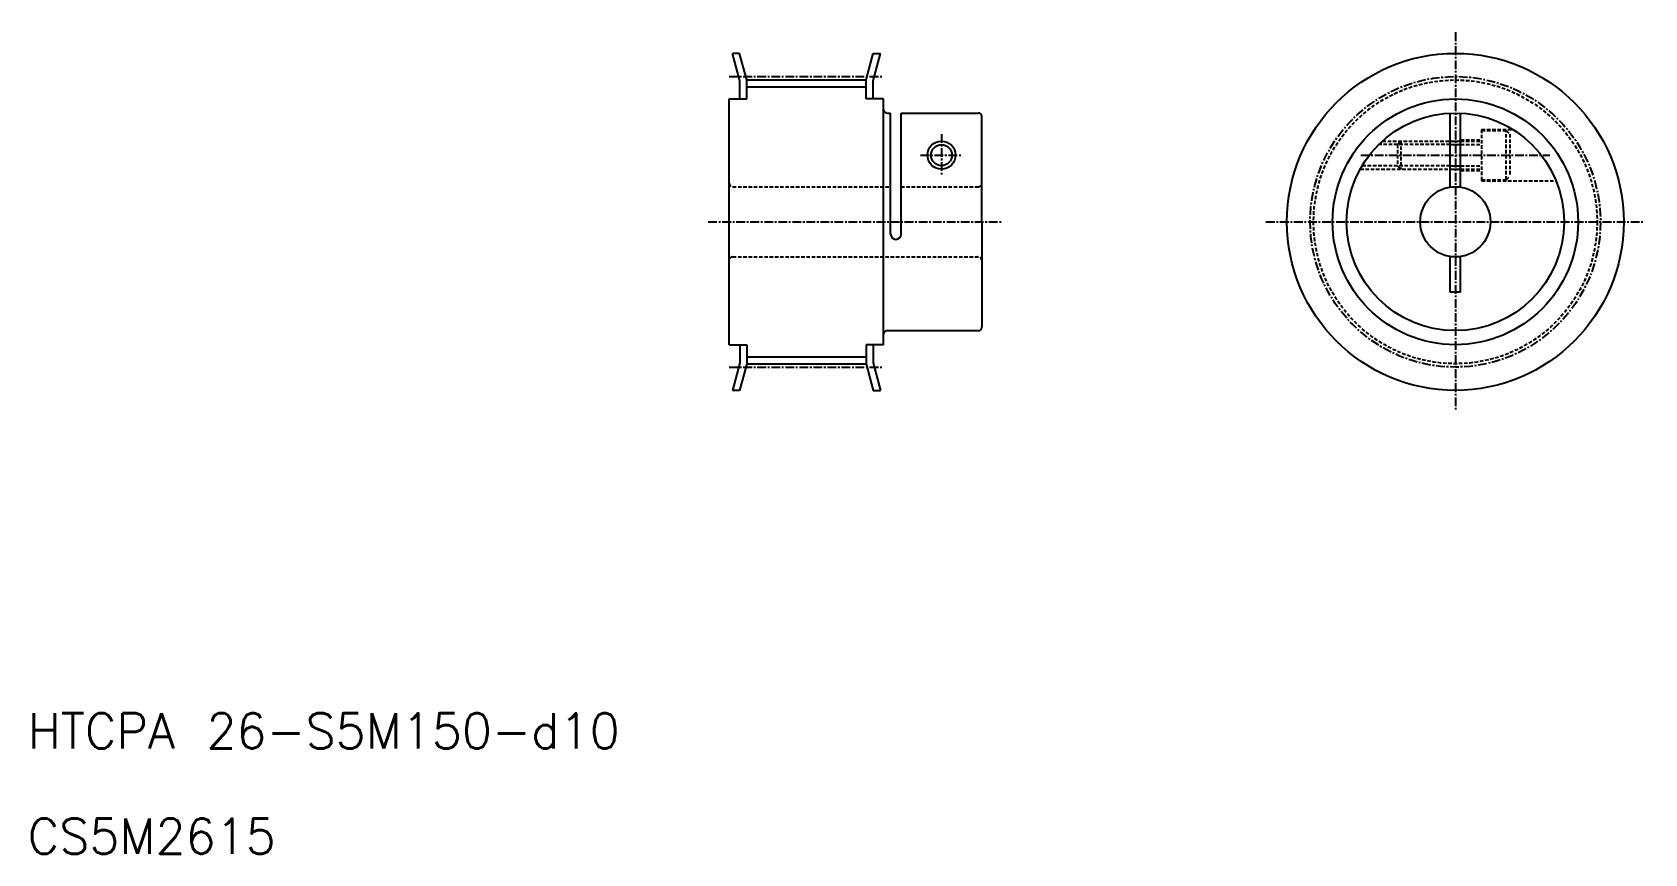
# Model space of a CAD drawing. Extents: x 11 to 240, y 10 to 127.
import ezdxf

# ---------------------------------------------------------------- set-up
doc = ezdxf.new("R2010")
doc.units = 0
doc.linetypes.add('CENTER', pattern=[2, 1.25, -0.25, 0.25, -0.25])
doc.linetypes.add('DASHED', pattern=[0.75, 0.5, -0.25])
doc.layers.get('0').update_dxf_attribs({"linetype": 'CONTINUOUS'})
doc.layers.add('CENTER', color=1, linetype='CENTER')
doc.styles.get("Standard").update_dxf_attribs({"font": 'txt.shx'})

msp = doc.modelspace()

# ---------------------------------------------------------------- linework, layer by layer
at = {"color": 7, "linetype": 'CONTINUOUS'}
for p, q in [((111.5, 120.08), (110.45, 124)), ((111.48, 124), (110.45, 124)), ((112.5, 120.21), (111.48, 124)), ((129.5, 120.21), (130.52, 124)), ((130.5, 120.08), (131.55, 124)), ((130.52, 124), (131.55, 124)), ((111.5, 117.5), (111.5, 120.08)), ((112.5, 120.21), (129.5, 120.21)), ((112.5, 117.5), (112.5, 120.21)), ((129.5, 117.5), (129.5, 120.21)), ((130.5, 117.5), (130.5, 120.08)), ((110, 82.5), (110, 117.5)), ((110, 117.5), (112.5, 117.5)), ((112.5, 119.21), (129.5, 119.21)), ((132, 117.5), (129.5, 117.5)), ((132, 82.5), (132, 117.5)), ((132.5, 115.5), (133, 115.5)), ((133, 98.25), (133, 115.5)), ((134.5, 100), (134.5, 115.5)), ((134.5, 115.5), (145.5, 115.5)), ((146, 100), (146, 115)), ((212.75, 104.97), (212.75, 115.49)), ((214.25, 104.97), (214.25, 115.49)), ((212.75, 111.5), (214.25, 111.5)), ((212.75, 107.5), (214.25, 107.5)), ((134.5, 98.25), (134.5, 100)), ((146, 100), (146, 85)), ((212.75, 90), (212.75, 95.06)), ((214.25, 90), (214.25, 95.06)), ((214.25, 90), (212.75, 90)), ((132.5, 84.5), (145.5, 84.5)), ((110, 82.5), (112.5, 82.5)), ((111.5, 82.5), (111.5, 79.92)), ((112.5, 82.5), (112.5, 79.79)), ((112.5, 80.79), (129.5, 80.79)), ((132, 82.5), (129.5, 82.5)), ((129.5, 82.5), (129.5, 79.79)), ((130.5, 82.5), (130.5, 79.92)), ((111.5, 79.92), (110.45, 76)), ((112.5, 79.79), (111.48, 76)), ((112.5, 79.79), (129.5, 79.79)), ((129.5, 79.79), (130.52, 76)), ((130.5, 79.92), (131.55, 76)), ((111.48, 76), (110.45, 76)), ((130.52, 76), (131.55, 76))]:
    msp.add_line(p, q, dxfattribs=at)
at = {"color": 3, "linetype": 'DASHED'}
for p, q in [((217.25, 113.15), (221.71, 113.15)), ((217.25, 113.15), (217.25, 105.85)), ((217.25, 113), (220.75, 113)), ((220.75, 106), (220.75, 113)), ((220.75, 113), (221.25, 112.5)), ((212.75, 111), (202.58, 111)), ((203.11, 111.5), (212.75, 111.5)), ((205.25, 111), (205.75, 111.5)), ((205.25, 111), (205.25, 108)), ((205.75, 111.5), (205.75, 107.5)), ((214.25, 111.7), (217.25, 111.7)), ((214.25, 111.5), (217.25, 111.5)), ((214.25, 111), (217.25, 111)), ((221.25, 112.5), (221.25, 106.5)), ((199.94, 107.5), (212.75, 107.5)), ((212.75, 108), (200.22, 108)), ((205.25, 108), (205.75, 107.5)), ((214.25, 108), (217.25, 108)), ((214.25, 107.5), (217.25, 107.5)), ((214.25, 107.3), (217.25, 107.3)), ((217.25, 106), (220.75, 106)), ((217.25, 105.85), (227.85, 105.85)), ((220.75, 106), (221.25, 106.5)), ((110.5, 105), (133, 105)), ((134.5, 105), (145.5, 105)), ((110.5, 95), (145.5, 95))]:
    msp.add_line(p, q, dxfattribs=at)
at = {"color": 3, "linetype": 'CONTINUOUS'}
for p, q in [((212.75, 111), (214.25, 111)), ((212.75, 108), (214.25, 108))]:
    msp.add_line(p, q, dxfattribs=at)
at = {"color": 7, "linetype": 'CONTINUOUS'}
for centre, radius in [((213.5, 100), 24), ((213.5, 100), 17.5), ((213.5, 100), 15.5), ((140.25, 109.5), 1.5), ((213.5, 100), 5)]:
    msp.add_circle(centre, radius, dxfattribs=at)
at = {"color": 3, "linetype": 'DASHED'}
msp.add_circle((213.5, 100), 20.21, dxfattribs=at)
at = {"color": 3, "linetype": 'CONTINUOUS'}
msp.add_circle((140.25, 109.5), 2, dxfattribs=at)
at = {"color": 7, "linetype": 'CONTINUOUS'}
for centre, radius, start, end in [((132.5, 116), 0.5, 180, 270), ((145.5, 115), 0.5, 0, 90), ((133.75, 98.25), 0.75, 180, 0), ((132.5, 84), 0.5, 90, 180), ((145.5, 85), 0.5, 270, 0)]:
    msp.add_arc(centre, radius, start, end, dxfattribs=at)
at = {"color": 3, "linetype": 'DASHED'}
for centre, start, end in [((110.5, 105.5), 180, 270), ((145.5, 105.5), 270, 0), ((110.5, 94.5), 90, 180), ((145.5, 94.5), 0, 90)]:
    msp.add_arc(centre, 0.5, start, end, dxfattribs=at)
at = {"layer": 'CENTER', "color": 1, "linetype": 'CENTER'}
for p, q in [((213.5, 127), (213.5, 73)), ((110, 120.69), (132, 120.69)), ((140.25, 112.5), (140.25, 106.5)), ((137.25, 109.5), (143.25, 109.5)), ((200.01, 109.5), (226.99, 109.5)), ((107, 100), (149, 100)), ((186.5, 100), (240.5, 100)), ((110, 79.31), (132, 79.31))]:
    msp.add_line(p, q, dxfattribs=at)
msp.add_circle((213.5, 100), 20.69, dxfattribs=at)

# ---------------------------------------------------------------- texts
at = {"color": 7, "linetype": 'CONTINUOUS'}
for s, p in [('HTCPA 26-S5M150-d10', (10, 25)), ('CS5M2615', (10, 10))]:
    msp.add_text(s, height=5, dxfattribs=at).set_placement(p)

doc.saveas('drawing.dxf')
